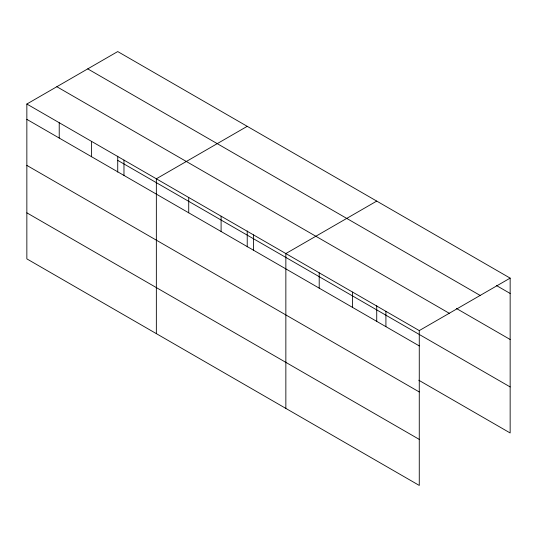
<?xml version="1.0" encoding="UTF-8"?>
<svg xmlns="http://www.w3.org/2000/svg" width="537" height="537" viewBox="0 0 537 537"><rect width="100%" height="100%" fill="white"/><g stroke="black" fill="none" stroke-linecap="round" stroke-linejoin="round"><path stroke-width="0.81" d="M26.85 104.03L419.269 330.591L419.269 485.435L26.85 258.874L26.85 104.03L117.731 51.565L510.15 278.126L510.15 432.97L418.786 380.223M247.228 126.329L156.348 178.794L156.348 333.638M376.726 201.093L285.852 253.565L285.852 408.409M419.269 330.591L510.15 278.126M496.369 285.496L510.15 293.45M87.739 68.877L480.159 295.437M456.49 308.513L510.15 339.491M56.841 86.719L449.261 313.279M117.731 160.368L510.15 386.929M26.85 119.362L419.269 345.922M26.85 165.396L419.269 391.963M26.85 212.833L419.269 439.4M385.915 311.332L385.915 326.664M376.726 305.734L376.726 321.616M352.561 292.081L352.561 307.406M319.206 272.823L319.206 288.147M253.471 234.87L253.471 250.202M247.228 230.97L247.228 246.852M221.096 216.176L221.096 231.507M188.722 197.488L188.722 212.813M123.973 160.107L123.973 175.431M117.731 156.207L117.731 172.088M91.599 141.412L91.599 156.744M59.224 122.725L59.224 138.049"/></g></svg>
